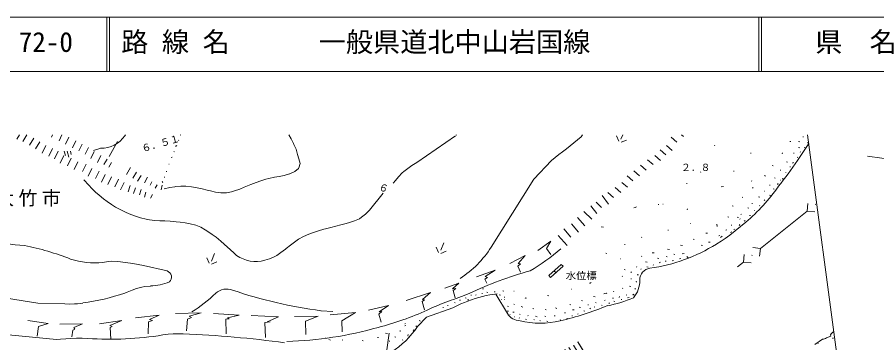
# Model space of a CAD drawing. Units: millimetres, scale not verified. Extents: x 40000 to 680000, y 20000 to 380000.
# Drawn here: x 161240 to 319458, y 320015 to 380000 of the extents above; entities that cross this region are included whole.
import ezdxf
from ezdxf.enums import TextEntityAlignment as Align

# ---------------------------------------------------------------- set-up
doc = ezdxf.new("R2010")
doc.units = ezdxf.units.MM
doc.header["$LTSCALE"] = 1000
doc.linetypes.add('CHAIN', pattern=[18.5, 12, -1.5, 3.5, -1.5])
for name, color, linetype, lineweight in [('S-BGD', 7, 'Continuous', 13), ('S-TTL', 2, 'Continuous', 13), ('S-TTL-TXT', 7, 'Continuous', 13)]:
    doc.layers.add(name, color=color, linetype=linetype, lineweight=lineweight)
doc.styles.add('ＭＳ ゴシック', font='')
doc.styles.get('ＭＳ ゴシック').set_extended_font_data('MS Gothic')

msp = doc.modelspace()

# ---------------------------------------------------------------- linework, layer by layer
at = {"layer": 'S-BGD'}
for p, q in [((161164, 357503), (161649, 358312)), ((162277, 357074), (163019, 358312)), ((163533, 356436), (164309, 357730)), ((167575, 357912), (167765, 358312)), ((168945, 357238), (169454, 358312)), ((170162, 356611), (170763, 357877)), ((181047, 358165), (181153, 358312)), ((191331, 358278), (191221, 358312)), ((211667, 357604), (211220, 358312)), ((212110, 356716), (211667, 357604)), ((241942, 358161), (234827, 353249)), ((242099, 358312), (242041, 358264)), ((271952, 357139), (271534, 358115)), ((272692, 358312), (272370, 357510)), ((282665, 356989), (281636, 357887)), ((283854, 358034), (283535, 358312)), ((305837, 357958), (305977, 357981)), ((306713, 358312), (324985, 221665)), ((164639, 355719), (165415, 357013)), ((165819, 354930), (166505, 356336)), ((171406, 355935), (172006, 357201)), ((172597, 355357), (173198, 356623)), ((173777, 354742), (174378, 356008)), ((178191, 354326), (179722, 357112)), ((190356, 356207), (190454, 356309)), ((190454, 356309), (190594, 356332)), ((190557, 356211), (190515, 356291)), ((190594, 356332), (190557, 356211)), ((190957, 357285), (190975, 357346)), ((212183, 356552), (212110, 356716)), ((212565, 355660), (212183, 356552)), ((272416, 356953), (273392, 357370)), ((281795, 355453), (280766, 356351)), ((289608, 356275), (289646, 356396)), ((303442, 357104), (303643, 357109)), ((304882, 353596), (306925, 356728)), ((305270, 355916), (305027, 355991)), ((305031, 357077), (305293, 357062)), ((306368, 355867), (306099, 356014)), ((306922, 356714), (306704, 356891)), ((167034, 354428), (167719, 355834)), ((168112, 353886), (168797, 355292)), ((169157, 353105), (169842, 354511)), ((170143, 354542), (169876, 355289)), ((170740, 354191), (170465, 355313)), ((171193, 354714), (171043, 355300)), ((174822, 353961), (175423, 355227)), ((175273, 355432), (176611, 355882)), ((175705, 355577), (175713, 355562)), ((176016, 353258), (176617, 354524)), ((190176, 355198), (190054, 355236)), ((212840, 354697), (212565, 355660)), ((213075, 353919), (212840, 354697)), ((279650, 353606), (278620, 354504)), ((280602, 354645), (279572, 355543)), ((296310, 354926), (296189, 354964)), ((302063, 354804), (302119, 354986)), ((304231, 354929), (304110, 354967)), ((305433, 355155), (305372, 355174)), ((342489, 350895), (317739, 354426)), ((170509, 352644), (171194, 354050)), ((171703, 351941), (172388, 353347)), ((173242, 351546), (173927, 352952)), ((177217, 352844), (177823, 353859)), ((178105, 352361), (178588, 353248)), ((189198, 352906), (189137, 352925)), ((189593, 354181), (189734, 354204)), ((213302, 353076), (213075, 353919)), ((213097, 352244), (213302, 353076)), ((234827, 353249), (233855, 352651)), ((256362, 350157), (259567, 353621)), ((278313, 352843), (277283, 353741)), ((302998, 353316), (302816, 353372)), ((303928, 353094), (304106, 353238)), ((304930, 354180), (304809, 354218)), ((174275, 350728), (174961, 352133)), ((175665, 350255), (176351, 351660)), ((181345, 351023), (182071, 352292)), ((182501, 350332), (183180, 351449)), ((188643, 351547), (188783, 351570)), ((211406, 351170), (212319, 351544)), ((212319, 351544), (213026, 352139)), ((213026, 352139), (213097, 352244)), ((232125, 351302), (231439, 350609)), ((232403, 351563), (232125, 351302)), ((233116, 352152), (232403, 351563)), ((233855, 352651), (233116, 352152)), ((275792, 350798), (274762, 351696)), ((276981, 351843), (275951, 352741)), ((287096, 351398), (286993, 351496)), ((293223, 351625), (293101, 351663)), ((300380, 352598), (300197, 352654)), ((301663, 351800), (301803, 351823)), ((302718, 351340), (302736, 351400)), ((303580, 352403), (303459, 352440)), ((173572, 349991), (173528, 350039)), ((174381, 349104), (173572, 349991)), ((176757, 349625), (177443, 351031)), ((177908, 349185), (178594, 350590)), ((179222, 348735), (179908, 350141)), ((183377, 349811), (184033, 350852)), ((184689, 349487), (185219, 350526)), ((185714, 349044), (186040, 349690)), ((188021, 349544), (187937, 349703)), ((188262, 350534), (188402, 350557)), ((205232, 349543), (206106, 349851)), ((206106, 349851), (207032, 350141)), ((207032, 350141), (207544, 350286)), ((207544, 350286), (208569, 350515)), ((208569, 350515), (209484, 350666)), ((209484, 350666), (210388, 350845)), ((210388, 350845), (211380, 351160)), ((211380, 351160), (211406, 351170)), ((230851, 349902), (230466, 349395)), ((231439, 350609), (230851, 349902)), ((248480, 337630), (256362, 350157)), ((274554, 349848), (273524, 350746)), ((296457, 349823), (296396, 349841)), ((298991, 350699), (298768, 350835)), ((300748, 350354), (300626, 350392)), ((301822, 349954), (301761, 349973)), ((302177, 350243), (302056, 350280)), ((302289, 350031), (302177, 350243)), ((175043, 348395), (174381, 349104)), ((175658, 347784), (175043, 348395)), ((180250, 348167), (180936, 349573)), ((181676, 347808), (182052, 349019)), ((182660, 347502), (183039, 348588)), ((183745, 347248), (184062, 348270)), ((186617, 348473), (187030, 349133)), ((187727, 348170), (187922, 349064)), ((188285, 348369), (189312, 348630)), ((189312, 348630), (190226, 348776)), ((190226, 348776), (190355, 348792)), ((190355, 348792), (191387, 348871)), ((191387, 348871), (192309, 348844)), ((192309, 348844), (193340, 348737)), ((193344, 348736), (194379, 348570)), ((194379, 348570), (195279, 348360)), ((195279, 348360), (196214, 348130)), ((196214, 348130), (196800, 348002)), ((201208, 347990), (202193, 348319)), ((202193, 348319), (203039, 348681)), ((203039, 348681), (203949, 349068)), ((203949, 349068), (204243, 349179)), ((204243, 349179), (205232, 349543)), ((272319, 347714), (271290, 348612)), ((273557, 348665), (272528, 349563)), ((284525, 349334), (284403, 349372)), ((290790, 348720), (291211, 348789)), ((296584, 348518), (296682, 348621)), ((299810, 349048), (299688, 349085)), ((300588, 348340), (300406, 348397)), ((300910, 348211), (300934, 348166)), ((301212, 349278), (301311, 349380)), ((301235, 349138), (301212, 349278)), ((176325, 347193), (175658, 347784)), ((177145, 346542), (176325, 347193)), ((177802, 346048), (177145, 346542)), ((184657, 346841), (184901, 347761)), ((185775, 346673), (186159, 347343)), ((196800, 348002), (197769, 347771)), ((197769, 347771), (198742, 347634)), ((198742, 347634), (198770, 347633)), ((198770, 347633), (199782, 347673)), ((199782, 347673), (200702, 347855)), ((200702, 347855), (201208, 347990)), ((228611, 347591), (226103, 344443)), ((270088, 345569), (268891, 347157)), ((271009, 346786), (269980, 347684)), ((294650, 346790), (294809, 346873)), ((297926, 346837), (297683, 346913)), ((298807, 347961), (298746, 347980)), ((300058, 347107), (299707, 347216)), ((178575, 345497), (177802, 346048)), ((179363, 345002), (178575, 345497)), ((180293, 344500), (179363, 345002)), ((267929, 343840), (266816, 345267)), ((268805, 344920), (267803, 345940)), ((275046, 344956), (274766, 344910)), ((275186, 344979), (275046, 344956)), ((275084, 345077), (275186, 344979)), ((279258, 345445), (279295, 345566)), ((280160, 345564), (280099, 345583)), ((293015, 345167), (292833, 345224)), ((296563, 345663), (296441, 345701)), ((297959, 345230), (297856, 345328)), ((298742, 346251), (298840, 346354)), ((306616, 344282), (306770, 345689)), ((308217, 345566), (308139, 345504)), ((180322, 344485), (180293, 344500)), ((181290, 344015), (180322, 344485)), ((182168, 343637), (181290, 344015)), ((183031, 343324), (182168, 343637)), ((225347, 343687), (224642, 343136)), ((226103, 344443), (225347, 343687)), ((267000, 342811), (265541, 344210)), ((284584, 344524), (284641, 344706)), ((294413, 343669), (294553, 343692)), ((295897, 344805), (295715, 344862)), ((296006, 343440), (296207, 343444)), ((296891, 344363), (296971, 344405)), ((306616, 344282), (298028, 337391)), ((306616, 344282), (308023, 344128)), ((183950, 343052), (183031, 343324)), ((184999, 342796), (183950, 343052)), ((185610, 342674), (184999, 342796)), ((186602, 342544), (185610, 342674)), ((187524, 342487), (186602, 342544)), ((188436, 342458), (187524, 342487)), ((189399, 342414), (188436, 342458)), ((190471, 342308), (189399, 342414)), ((191230, 342216), (190471, 342308)), ((192174, 342100), (191230, 342216)), ((193087, 341940), (192174, 342100)), ((194102, 341666), (193087, 341940)), ((221821, 342023), (220793, 341728)), ((222410, 342193), (221821, 342023)), ((223302, 342455), (222410, 342193)), ((224219, 342877), (223302, 342455)), ((224642, 343136), (224219, 342877)), ((264568, 340423), (263249, 341948)), ((265708, 341590), (264389, 343114)), ((285100, 341968), (285179, 342009)), ((290105, 341468), (289985, 341844)), ((292253, 343141), (292010, 343217)), ((292422, 339828), (295367, 342241)), ((293787, 343153), (294030, 343078)), ((294266, 341799), (294116, 341643)), ((294331, 342762), (294229, 342861)), ((295250, 342574), (295060, 342397)), ((195014, 341305), (194102, 341666)), ((195814, 340849), (195014, 341305)), ((196679, 340284), (195814, 340849)), ((197148, 339974), (196679, 340284)), ((215784, 340360), (214905, 340045)), ((216680, 340631), (215784, 340360)), ((217700, 340929), (216680, 340631)), ((217993, 341015), (217700, 340929)), ((218981, 341280), (217993, 341015)), ((219881, 341499), (218981, 341280)), ((220793, 341728), (219881, 341499)), ((263168, 339506), (261880, 341021)), ((268747, 341387), (269130, 341335)), ((281124, 340739), (281003, 340777)), ((288011, 340198), (288273, 340184)), ((291865, 340821), (291673, 340745)), ((292772, 340472), (292560, 340335)), ((292707, 341603), (292744, 341724)), ((293333, 340973), (293171, 340888)), ((197856, 339462), (197148, 339974)), ((198719, 338769), (197856, 339462)), ((201096, 336567), (198719, 338769)), ((213033, 339108), (212279, 338568)), ((213949, 339623), (213033, 339108)), ((214905, 340045), (213949, 339623)), ((257046, 337000), (259451, 338753)), ((259451, 338753), (258692, 337401)), ((262485, 337961), (260813, 339764)), ((276126, 339429), (276205, 339471)), ((285857, 339048), (285675, 339105)), ((290839, 338729), (289987, 338242)), ((290538, 339813), (290407, 339719)), ((291001, 339670), (290711, 339388)), ((291571, 339203), (290839, 338729)), ((292422, 339828), (291571, 339203)), ((210601, 337271), (209788, 336663)), ((210735, 337365), (210601, 337271)), ((211557, 337990), (210735, 337365)), ((212279, 338568), (211557, 337990)), ((238778, 336682), (238361, 337658)), ((239756, 338447), (239197, 337053)), ((258692, 337401), (259462, 336283)), ((273118, 338100), (272996, 338138)), ((280915, 337277), (281298, 337225)), ((283333, 337991), (283716, 337938)), ((287138, 338029), (287381, 337954)), ((288797, 338563), (288481, 338526)), ((289987, 338242), (289922, 338208)), ((298028, 337391), (296621, 337545)), ((298028, 337391), (297874, 335984)), ((196562, 334708), (196145, 335684)), ((197540, 336473), (196981, 335079)), ((207672, 335475), (206792, 335217)), ((208566, 335869), (207672, 335475)), ((209027, 336125), (208566, 335869)), ((209788, 336663), (209027, 336125)), ((239243, 336496), (240219, 336913)), ((251886, 334648), (254736, 336095)), ((254736, 336095), (253470, 334630)), ((269753, 336483), (269571, 336539)), ((272368, 335471), (272307, 335490)), ((276238, 335934), (276178, 335952)), ((278114, 336616), (278497, 336563)), ((279073, 335631), (279315, 335555)), ((280864, 335828), (280682, 335885)), ((282263, 336260), (282081, 336316)), ((283134, 335478), (283367, 335575)), ((283647, 336429), (283988, 336456)), ((284484, 335904), (284774, 335633)), ((294905, 334885), (295059, 336293)), ((296505, 336170), (296427, 336107)), ((176988, 334800), (177986, 335008)), ((177986, 335008), (178677, 335059)), ((178677, 335059), (179614, 335016)), ((179614, 335016), (180283, 334909)), ((180283, 334909), (182521, 334613)), ((182521, 334613), (184478, 334272)), ((188821, 333256), (184478, 334272)), ((197027, 334522), (198003, 334939)), ((206792, 335217), (206153, 335063)), ((253859, 334576), (253357, 334158)), ((253357, 334158), (253891, 333046)), ((253470, 334630), (253859, 334576)), ((259074, 332421), (261369, 334463)), ((261737, 334150), (259423, 332047)), ((261369, 334463), (261737, 334150)), ((275215, 333922), (275271, 334104)), ((277166, 334847), (276862, 334941)), ((277109, 334022), (277352, 333946)), ((278342, 334349), (278281, 334368)), ((279400, 334779), (279664, 334866)), ((280498, 335046), (280712, 335081)), ((281773, 335123), (282058, 335170)), ((294905, 334885), (293809, 334006)), ((294905, 334885), (296312, 334731)), ((245769, 332155), (249236, 333410)), ((249236, 333410), (247381, 332228)), ((259423, 332047), (259074, 332421)), ((260041, 333281), (260405, 332939)), ((272635, 332260), (272575, 332279)), ((273134, 333437), (272952, 333493)), ((274189, 332976), (274287, 333079)), ((275585, 332543), (275403, 332599)), ((275403, 332599), (275445, 332519)), ((275445, 332519), (275426, 332459)), ((276027, 333537), (276064, 333658)), ((239962, 330086), (242552, 331021)), ((242552, 331021), (241379, 329946)), ((247825, 332023), (247340, 331768)), ((247340, 331768), (247704, 330979)), ((247381, 332228), (247825, 332023)), ((266590, 331009), (266730, 331032)), ((266730, 331032), (266889, 331116)), ((274274, 331751), (274251, 331892)), ((275231, 331188), (275147, 331347)), ((151950, 329396), (165020, 327335)), ((181458, 329339), (181025, 329154)), ((182396, 329739), (181458, 329339)), ((183212, 330029), (182396, 329739)), ((184184, 330261), (183212, 330029)), ((184757, 330367), (184184, 330261)), ((185763, 330479), (184757, 330367)), ((232813, 327808), (237284, 329258)), ((237284, 329258), (235860, 328021)), ((241379, 329946), (241981, 330019)), ((241981, 330019), (241511, 329665)), ((241511, 329665), (241848, 328301)), ((246888, 329073), (246767, 329110)), ((246890, 329937), (247091, 329941)), ((247889, 329294), (247706, 329351)), ((249052, 329399), (249193, 329422)), ((250819, 329516), (250637, 329573)), ((252688, 329535), (252628, 329553)), ((263316, 329896), (263255, 329915)), ((269384, 329077), (269684, 329183)), ((269684, 329183), (269786, 329085)), ((271086, 329414), (270984, 329512)), ((272742, 330031), (272621, 330069)), ((274182, 330382), (273939, 330458)), ((275036, 329918), (274934, 330016)), ((236236, 327944), (235801, 327640)), ((235801, 327640), (236226, 326108)), ((235860, 328021), (236236, 327944)), ((242651, 327859), (242852, 327863)), ((243721, 328303), (243903, 328247)), ((244137, 327930), (244338, 327934)), ((244864, 328769), (244742, 328807)), ((245607, 328805), (245747, 328828)), ((248219, 328859), (249603, 329028)), ((249362, 328999), (251468, 325388)), ((250191, 328779), (249948, 328855)), ((250409, 327980), (250348, 327998)), ((251003, 328394), (250882, 328432)), ((250932, 327950), (250951, 328011)), ((254727, 328170), (254826, 328272)), ((254826, 328272), (255008, 328216)), ((259073, 328662), (258830, 328737)), ((265304, 327726), (265122, 327782)), ((267285, 328531), (267607, 328497)), ((269244, 329054), (269384, 329077)), ((269330, 327829), (269470, 327852)), ((270789, 328241), (270990, 328246)), ((271258, 327608), (271076, 327664)), ((272032, 328388), (272089, 328570)), ((272503, 327975), (272382, 328013)), ((273431, 328819), (273309, 328857)), ((273602, 328300), (273883, 328346)), ((274636, 328844), (274557, 328802)), ((274655, 328905), (274613, 328984)), ((274613, 328984), (274636, 328844)), ((274777, 328867), (274655, 328905)), ((165020, 327335), (170029, 327177)), ((170864, 327160), (170029, 327177)), ((171793, 327188), (170864, 327160)), ((172335, 327226), (171793, 327188)), ((173343, 327347), (172335, 327226)), ((225930, 326016), (229567, 326906)), ((229567, 326906), (227852, 325699)), ((236564, 324757), (241414, 326446)), ((239704, 326511), (239582, 326549)), ((240420, 326888), (240560, 326911)), ((242906, 327181), (241414, 326446)), ((241837, 327380), (241715, 327417)), ((251681, 326719), (251499, 326776)), ((252799, 327104), (252678, 327142)), ((254007, 326707), (254311, 326613)), ((256335, 326273), (256152, 326330)), ((258610, 326099), (258428, 326156)), ((260555, 326361), (260312, 326436)), ((263155, 327018), (262972, 327074)), ((263475, 326119), (263736, 326105)), ((264934, 326532), (264691, 326607)), ((266271, 326982), (266412, 327005)), ((266648, 326266), (266747, 326368)), ((267546, 326586), (267425, 326624)), ((267791, 327375), (267670, 327413)), ((268907, 326896), (268785, 326933)), ((270146, 327243), (270263, 327406)), ((183027, 324588), (187382, 325116)), ((187382, 325116), (185565, 324297)), ((190390, 325425), (195119, 325554)), ((192590, 324387), (192410, 322207)), ((193324, 324691), (192590, 324387)), ((195119, 325554), (192900, 324929)), ((192900, 324929), (193324, 324691)), ((197347, 325405), (202097, 325110)), ((200238, 324408), (199665, 324366)), ((199665, 324366), (199680, 321643)), ((202097, 325110), (199962, 324614)), ((199962, 324614), (200238, 324408)), ((204326, 325039), (209353, 324797)), ((209353, 324797), (207269, 323885)), ((212281, 324888), (216626, 324898)), ((216626, 324898), (214306, 323999)), ((217159, 325923), (219313, 325787)), ((218835, 325200), (223498, 325592)), ((223498, 325592), (220998, 324049)), ((228353, 325764), (227777, 325263)), ((227777, 325263), (228243, 323799)), ((227852, 325699), (228353, 325764)), ((234891, 323014), (236564, 324757)), ((251679, 325855), (251497, 325911)), ((251562, 325692), (251501, 325710)), ((251953, 325237), (251893, 325256)), ((252487, 325670), (252688, 325675)), ((252807, 324772), (252747, 324791)), ((253676, 324569), (253615, 324588)), ((253823, 325256), (253701, 325294)), ((254988, 324295), (254806, 324352)), ((255275, 325005), (255215, 325023)), ((256948, 324818), (256644, 324912)), ((258555, 324851), (258373, 324908)), ((260060, 324983), (260261, 324987)), ((261959, 325525), (262160, 325529)), ((262392, 324346), (262461, 324571)), ((263318, 324970), (263458, 324993)), ((264356, 325313), (264496, 325336)), ((265712, 325824), (265530, 325881)), ((163178, 324149), (166912, 323593)), ((165133, 323009), (164934, 321226)), ((166912, 323593), (165133, 323009)), ((169104, 323445), (173286, 323530)), ((173286, 323530), (171649, 322832)), ((171649, 322832), (171870, 322515)), ((176376, 323529), (180505, 324128)), ((180505, 324128), (178303, 323215)), ((178303, 323215), (178747, 323042)), ((178747, 323042), (178354, 322809)), ((178354, 322809), (178462, 320668)), ((185402, 323886), (185352, 321665)), ((186158, 324148), (185402, 323886)), ((185565, 324297), (186158, 324148)), ((207783, 323865), (206849, 323756)), ((206849, 323756), (206918, 321016)), ((214306, 323999), (214340, 321530)), ((220998, 324049), (221058, 322052)), ((232588, 323529), (232729, 323552)), ((232597, 323127), (232756, 323211)), ((234858, 322964), (234606, 323169)), ((235230, 324106), (235473, 324031)), ((256437, 324245), (256316, 324282)), ((257586, 324087), (257465, 324125)), ((258936, 323935), (258754, 323991)), ((261301, 324073), (261180, 324303)), ((157477, 321690), (168457, 320611)), ((171466, 322356), (171298, 321131)), ((171870, 322515), (171466, 322356)), ((189032, 321582), (188020, 321459)), ((189965, 321653), (189032, 321582)), ((190768, 321684), (189965, 321653)), ((191815, 321678), (190768, 321684)), ((229046, 321767), (229369, 321733)), ((231753, 322124), (231730, 322265)), ((233116, 321369), (233172, 321551)), ((233199, 321210), (233116, 321369)), ((234124, 322187), (234199, 322430)), ((234199, 322430), (234432, 322358)), ((310183, 320936), (311002, 321215)), ((311002, 321215), (310956, 321495)), ((169205, 320680), (168457, 320611)), ((170182, 320769), (169205, 320680)), ((171105, 320838), (170182, 320769)), ((172141, 320869), (171105, 320838)), ((172255, 320870), (172141, 320869)), ((173170, 320862), (172255, 320870)), ((174242, 320811), (173170, 320862)), ((218021, 320846), (218006, 320935)), ((218576, 320625), (218879, 320531)), ((221192, 320478), (221029, 320595)), ((224893, 320394), (224711, 320450)), ((227535, 320971), (227736, 320976)), ((229720, 320293), (229800, 320335)), ((230951, 321042), (230769, 321099)), ((232188, 320525), (232207, 320586)), ((308077, 319726), (309445, 320700)), ((308619, 320112), (308657, 319879)), ((311351, 320840), (311389, 320961)), ((311492, 320863), (311351, 320840))]:
    msp.add_line(p, q, dxfattribs=at)
at = {"layer": 'S-BGD', "linetype": 'CHAIN'}
msp.add_line((222112, 268323), (229830, 322451), dxfattribs=at)
at = {"layer": 'S-BGD'}
for centre, radius, start, end in [((176786, 360975), 5099, 267.94495, 326.52771), ((152324, 494122), 176758, 307.35144, 309.6203), ((291773, 338617), 32990, 143.34381, 144.08301), ((213958, 417035), 110860, 322.00159, 325.0979), ((271039, 370390), 37213, 310.83765, 324.4856), ((165237, 385910), 48036, 250.24524, 266.83899), ((152413, 287808), 51156, 68.62299, 78.53168), ((232499, 347805), 18944, 302.83453, 327.53149), ((238064, 363832), 35254, 299.9187, 311.21765), ((273056, 365496), 32090, 278.31219, 301.71686), ((175544, 349099), 14379, 251.86505, 275.78058), ((205178, 341043), 6061, 227.64154, 279.245), ((188473, 332126), 1176, 311.8526, 73.13708), ((273454, 268291), 67383, 105.32178, 115.50757), ((277961, 331633), 2127, 97.06482, 181.03931), ((185614, 339434), 8949, 270.93622, 294.05969), ((270869, 331484), 4958, 320.01147, 1.32928), ((167063, 371282), 44378, 278.13995, 288.3432), ((178661, 349109), 27654, 302.19275, 313.7561), ((199791, 326964), 2955, 68.07849, 132.62207), ((228142, 409984), 84773, 251.24927, 262.55243), ((229836, 362939), 36856, 286.98401, 293.3313), ((258161, 280666), 50203, 110.46802, 115.30847), ((252268, 306803), 22415, 100.39148, 114.67053), ((264976, 351698), 25331, 281.19666, 292.49963), ((215121, 372898), 51582, 284.06372, 294.72583), ((247842, 380303), 57810, 283.32599, 292.42383), ((253944, 327034), 2971, 213.69379, 267.0506), ((209239, 386798), 66535, 271.41553, 286.06934), ((221399, 331945), 16186, 302.52411, 326.45465), ((257541, 340170), 16534, 256.88947, 282.67694), ((178364, 380051), 59380, 266.02148, 279.3606), ((183598, 124205), 197645, 82.18677, 87.61707), ((312673, 320413), 2029, 123.44458, 147.82361), ((309611, 321465), 777, 257.81873, 317.68164)]:
    msp.add_arc(centre, radius, start, end, dxfattribs=at)
at = {"layer": 'S-TTL'}
for p, q in [((680000, 380000), (40000, 380000)), ((177750, 380000), (177750, 370000)), ((178250, 380000), (178250, 370000)), ((297750, 380000), (297750, 370000)), ((298250, 380000), (298250, 370000)), ((40000, 370000), (680000, 370000))]:
    msp.add_line(p, q, dxfattribs=at)

# ---------------------------------------------------------------- texts
at = {"layer": 'S-BGD', "style": 'ＭＳ ゴシック'}
for s, rotation, p in [('６．５１', 16, (184436, 354724)), ('６', 339.2, (227482, 347873))]:
    msp.add_text(s, height=1320, rotation=rotation, dxfattribs=at).set_placement(p, align=Align.BOTTOM_LEFT)
msp.add_text('２．８', height=1320, dxfattribs=at).set_placement((283430, 351268), align=Align.BOTTOM_LEFT)
at = {"layer": 'S-BGD', "style": 'ＭＳ ゴシック', "width": 1.05}
msp.add_text('水位標', height=1320, dxfattribs=at).set_placement((262212, 331329), align=Align.BOTTOM_LEFT)
at = {"layer": 'S-BGD', "style": 'ＭＳ ゴシック', "width": 0.85}
msp.add_text('小瀬川', height=2566, rotation=31.5, dxfattribs=at).set_placement((259018, 312782), align=Align.BOTTOM_LEFT)
at = {"layer": 'S-BGD', "insert": (144251, 345106), "char_height": 2566, "attachment_point": 7, "style": 'ＭＳ ゴシック'}
msp.add_mtext('\\T1.23;広島県大竹市', dxfattribs=at)
at = {"layer": 'S-TTL-TXT', "style": 'ＭＳ ゴシック'}
for s, p in [('72-0', (161521, 372500)), ('路 線 名', (180380, 372500)), ('一般県道北中山岩国線', (216734, 372500)), ('県\u3000名', (308125, 372500))]:
    msp.add_text(s, height=3666, dxfattribs=at).set_placement(p, align=Align.BOTTOM_LEFT)

doc.saveas('drawing.dxf')
